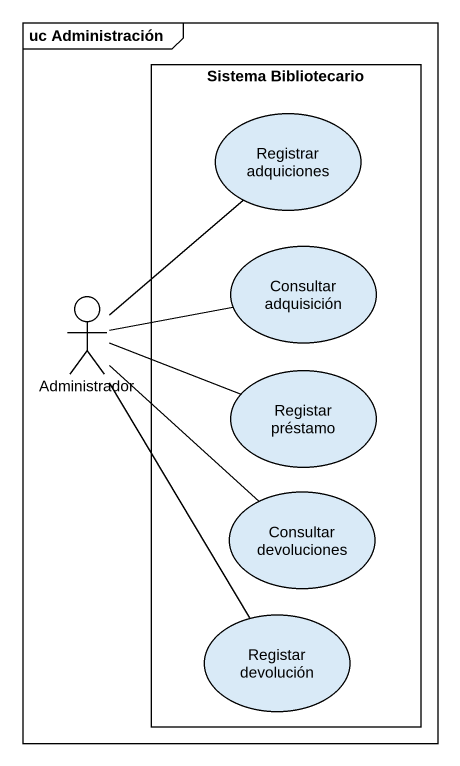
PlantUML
@startuml
mainframe uc Administración
rectangle "Sistema Bibliotecario" as Sistema_Bibliotecario {
  usecase "Registrar adquiciones" as Registrar_adquiciones
  usecase "Consultar adquisición" as Consultar_adquisición
  usecase "Registar préstamo" as Registar_préstamo
  usecase "Consultar devoluciones" as Consultar_devoluciones
  usecase "Registar devolución" as Registar_devolución
}
actor Administrador
Registrar_adquiciones -- Administrador
Consultar_adquisición -left- Administrador
Registar_préstamo -left- Administrador
Consultar_devoluciones -up- Administrador
Registar_devolución -up- Administrador
@enduml
